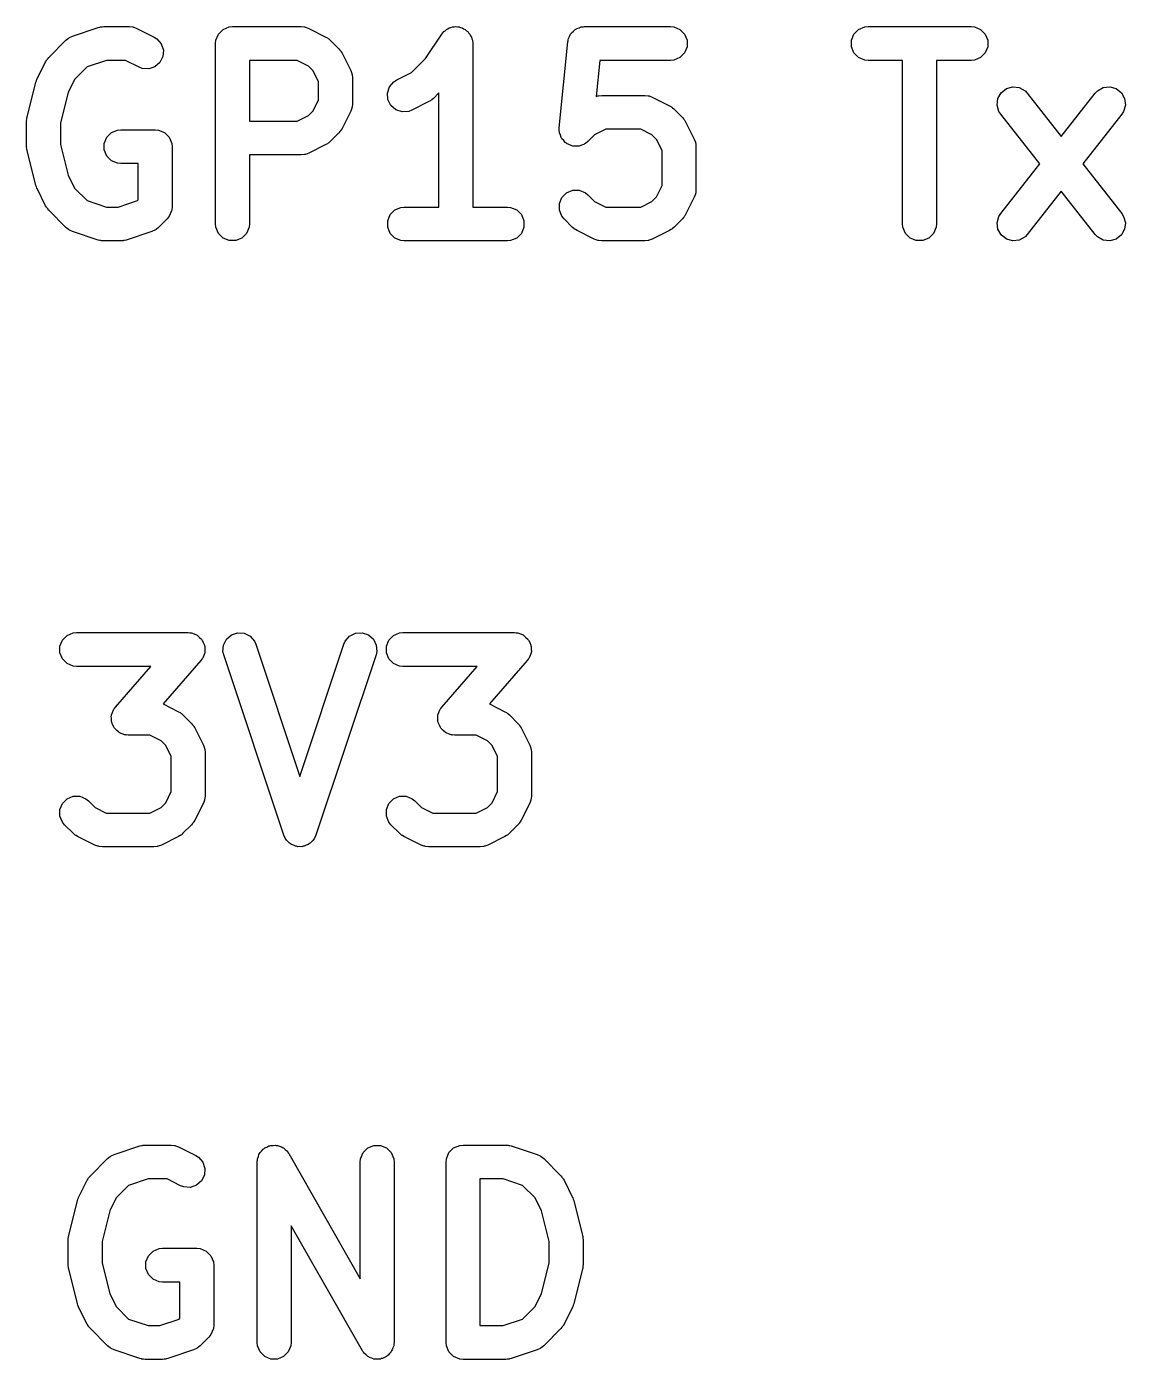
# Model space of a CAD drawing. Extents: x 90.4 to 161.7, y -143.1 to -81.8.
# Drawn here: x 99.98 to 104.85, y -125.94 to -120.03 of the extents above; entities that cross this region are included whole.
import ezdxf

# ---------------------------------------------------------------- set-up
doc = ezdxf.new("R2010")
doc.units = 0
doc.layers.add('BLACK', color=7, linetype='CONTINUOUS')

msp = doc.modelspace()

# ---------------------------------------------------------------- linework, layer by layer
at = {"layer": 'BLACK', "linetype": 'CONTINUOUS'}
for p, q in [((100.168449, -120.077702), (100.181874, -120.071708)), ((100.181874, -120.071708), (100.29616, -120.033613)), ((100.29616, -120.033613), (100.303413, -120.031963)), ((100.303413, -120.031963), (100.305245, -120.031205)), ((100.305245, -120.031205), (100.307899, -120.030943)), ((100.307899, -120.030943), (100.310497, -120.030353)), ((100.310497, -120.030353), (100.312471, -120.030493)), ((100.312471, -120.030493), (100.319877, -120.029764)), ((100.319877, -120.029764), (100.434163, -120.029764)), ((100.434163, -120.029764), (100.448795, -120.031205)), ((100.448795, -120.031205), (100.451284, -120.032236)), ((100.451284, -120.032236), (100.453972, -120.032427)), ((100.453972, -120.032427), (100.467704, -120.037682)), ((100.467704, -120.037682), (100.543894, -120.075777)), ((100.817747, -120.090132), (100.828946, -120.063096)), ((100.828946, -120.063096), (100.849638, -120.042404)), ((100.849638, -120.042404), (100.876674, -120.031205)), ((100.876674, -120.031205), (100.891306, -120.029764)), ((100.891306, -120.029764), (101.196068, -120.029764)), ((101.196068, -120.029764), (101.2107, -120.031205)), ((101.2107, -120.031205), (101.213189, -120.032236)), ((101.213189, -120.032236), (101.215877, -120.032427)), ((101.215877, -120.032427), (101.229609, -120.037682)), ((101.229609, -120.037682), (101.305799, -120.075777)), ((101.747305, -120.171269), (101.819378, -120.063161)), ((101.819378, -120.063161), (101.819412, -120.063118)), ((101.819412, -120.063118), (101.819422, -120.063096)), ((101.819422, -120.063096), (101.819473, -120.063044)), ((101.819473, -120.063044), (101.828694, -120.051786)), ((101.828694, -120.051786), (101.834863, -120.047654)), ((101.834863, -120.047654), (101.840114, -120.042404)), ((101.840114, -120.042404), (101.846903, -120.039591)), ((101.846903, -120.039591), (101.853009, -120.035503)), ((101.853009, -120.035503), (101.860289, -120.034046)), ((101.860289, -120.034046), (101.86715, -120.031205)), ((101.86715, -120.031205), (101.874499, -120.031205)), ((101.874499, -120.031205), (101.881704, -120.029764)), ((101.881704, -120.029764), (101.888988, -120.031205)), ((101.888988, -120.031205), (101.896414, -120.031205)), ((101.896414, -120.031205), (101.903202, -120.034016)), ((101.903202, -120.034016), (101.910411, -120.035443)), ((101.910411, -120.035443), (101.916589, -120.039562)), ((101.916589, -120.039562), (101.92345, -120.042404)), ((101.92345, -120.042404), (101.928645, -120.047599)), ((101.928645, -120.047599), (101.93476, -120.051676)), ((101.93476, -120.051676), (101.938891, -120.057845)), ((101.938891, -120.057845), (101.944142, -120.063096)), ((101.944142, -120.063096), (101.946954, -120.069885)), ((101.946954, -120.069885), (101.951043, -120.075991)), ((102.381473, -120.082885), (102.386655, -120.073225)), ((102.386655, -120.073225), (102.390851, -120.063096)), ((102.390851, -120.063096), (102.393522, -120.060424)), ((102.393522, -120.060424), (102.395307, -120.057098)), ((102.395307, -120.057098), (102.403789, -120.050157)), ((102.403789, -120.050157), (102.411543, -120.042404)), ((102.411543, -120.042404), (102.415031, -120.040958)), ((102.415031, -120.040958), (102.417955, -120.038567)), ((102.417955, -120.038567), (102.428452, -120.035399)), ((102.428452, -120.035399), (102.438579, -120.031205)), ((102.438579, -120.031205), (102.444184, -120.030652)), ((102.444184, -120.030652), (102.445971, -120.030114)), ((102.445971, -120.030114), (102.447799, -120.030296)), ((102.447799, -120.030296), (102.453211, -120.029764)), ((102.453211, -120.029764), (102.834163, -120.029764)), ((102.834163, -120.029764), (102.848795, -120.031205)), ((102.848795, -120.031205), (102.875831, -120.042404)), ((102.875831, -120.042404), (102.896523, -120.063096)), ((102.896523, -120.063096), (102.907722, -120.090132)), ((103.636795, -120.090132), (103.647994, -120.063096)), ((103.647994, -120.063096), (103.668686, -120.042404)), ((103.668686, -120.042404), (103.695722, -120.031205)), ((103.695722, -120.031205), (103.710354, -120.029764)), ((103.710354, -120.029764), (104.167497, -120.029764)), ((104.167497, -120.029764), (104.182129, -120.031205)), ((104.182129, -120.031205), (104.209165, -120.042404)), ((104.209165, -120.042404), (104.229857, -120.063096)), ((104.229857, -120.063096), (104.241056, -120.090132)), ((100.076368, -120.166016), (100.152558, -120.089826)), ((100.152558, -120.089826), (100.163923, -120.080498)), ((100.163923, -120.080498), (100.166415, -120.079465)), ((100.166415, -120.079465), (100.168449, -120.077702)), ((100.543894, -120.075777), (100.556337, -120.083609)), ((100.556337, -120.083609), (100.57551, -120.105717)), ((100.57551, -120.105717), (100.584764, -120.133478)), ((100.584764, -120.133478), (100.58269, -120.162668)), ((100.816306, -120.104764), (100.817747, -120.090132)), ((100.816306, -120.904764), (100.816306, -120.104764)), ((101.305799, -120.075777), (101.312098, -120.079741)), ((101.312098, -120.079741), (101.313926, -120.080499)), ((101.313926, -120.080499), (101.315982, -120.082187)), ((101.315982, -120.082187), (101.318242, -120.083609)), ((101.318242, -120.083609), (101.319541, -120.085107)), ((101.319541, -120.085107), (101.325291, -120.089826)), ((101.325291, -120.089826), (101.363386, -120.127921)), ((101.363386, -120.127921), (101.368106, -120.133673)), ((101.368106, -120.133673), (101.369602, -120.13497)), ((101.951043, -120.075991), (101.952499, -120.083271)), ((101.952499, -120.083271), (101.955341, -120.090132)), ((101.955341, -120.090132), (101.956766, -120.10461)), ((101.956766, -120.10461), (101.956782, -120.104686)), ((101.956782, -120.104686), (101.956776, -120.104711)), ((101.956776, -120.104711), (101.956782, -120.104764)), ((101.956782, -120.104764), (101.956782, -120.829764)), ((102.340487, -120.478253), (102.378583, -120.097301)), ((102.378583, -120.097301), (102.379652, -120.091968)), ((102.379652, -120.090132), (102.380365, -120.088409)), ((102.379652, -120.091968), (102.379652, -120.090132)), ((102.380365, -120.088409), (102.381473, -120.082885)), ((102.907722, -120.119396), (102.896523, -120.146432)), ((102.907722, -120.090132), (102.907722, -120.119396)), ((103.636795, -120.119396), (103.636795, -120.090132)), ((103.647994, -120.146432), (103.636795, -120.119396)), ((104.241056, -120.119396), (104.229857, -120.146432)), ((104.241056, -120.090132), (104.241056, -120.119396)), ((100.024224, -120.261699), (100.062319, -120.185508)), ((100.062319, -120.185508), (100.066283, -120.179208)), ((100.066283, -120.179208), (100.067041, -120.177381)), ((100.067041, -120.177381), (100.068729, -120.175324)), ((100.068729, -120.175324), (100.070151, -120.173065)), ((100.070151, -120.173065), (100.071649, -120.171765)), ((100.071649, -120.171765), (100.076368, -120.166016)), ((100.332047, -120.179764), (100.246104, -120.208411)), ((100.416458, -120.179764), (100.332047, -120.179764)), ((100.476812, -120.209941), (100.416458, -120.179764)), ((100.569603, -120.188843), (100.547495, -120.208016)), ((100.58269, -120.162668), (100.569603, -120.188843)), ((101.178363, -120.179764), (100.966306, -120.179764)), ((100.966306, -120.179764), (100.966306, -120.448811)), ((101.227831, -120.204498), (101.178363, -120.179764)), ((101.369602, -120.13497), (101.371021, -120.137224)), ((101.371021, -120.137224), (101.372713, -120.139286)), ((101.372713, -120.139286), (101.373471, -120.141116)), ((101.373471, -120.141116), (101.377435, -120.147413)), ((101.377435, -120.147413), (101.415531, -120.223603)), ((101.684973, -120.2336), (101.747305, -120.171269)), ((102.521085, -120.179764), (102.505173, -120.338879)), ((102.834163, -120.179764), (102.521085, -120.179764)), ((102.848795, -120.178323), (102.834163, -120.179764)), ((102.875831, -120.167124), (102.848795, -120.178323)), ((102.896523, -120.146432), (102.875831, -120.167124)), ((103.668686, -120.167124), (103.647994, -120.146432)), ((103.695722, -120.178323), (103.668686, -120.167124)), ((103.710354, -120.179764), (103.695722, -120.178323)), ((103.863925, -120.179764), (103.710354, -120.179764)), ((103.863925, -120.904764), (103.863925, -120.179764)), ((104.167497, -120.179764), (104.013925, -120.179764)), ((104.013925, -120.179764), (104.013925, -120.904764)), ((104.182129, -120.178323), (104.167497, -120.179764)), ((104.209165, -120.167124), (104.182129, -120.178323)), ((104.229857, -120.146432), (104.209165, -120.167124)), ((100.246104, -120.208411), (100.19104, -120.263475)), ((100.490544, -120.215196), (100.476812, -120.209941)), ((100.519734, -120.21727), (100.490544, -120.215196)), ((100.547495, -120.208016), (100.519734, -120.21727)), ((101.248714, -120.225381), (101.227831, -120.204498)), ((101.273449, -120.27485), (101.248714, -120.225381)), ((101.415531, -120.223603), (101.420786, -120.237335)), ((101.420786, -120.237335), (101.420977, -120.240024)), ((101.420977, -120.240024), (101.422008, -120.242513)), ((101.422008, -120.242513), (101.423449, -120.257145)), ((101.619669, -120.266253), (101.684973, -120.2336)), ((99.980449, -120.42943), (100.018545, -120.277049)), ((100.018545, -120.277049), (100.01893, -120.275969)), ((100.01893, -120.275969), (100.018969, -120.275431)), ((100.018969, -120.275431), (100.021293, -120.269355)), ((100.021293, -120.269355), (100.023492, -120.263204)), ((100.023492, -120.263204), (100.023814, -120.262768)), ((100.023814, -120.262768), (100.024224, -120.261699)), ((100.19104, -120.263475), (100.16207, -120.321415)), ((101.273449, -120.353724), (101.273449, -120.27485)), ((101.423449, -120.257145), (101.423449, -120.37143)), ((101.578799, -120.323954), (101.588053, -120.296193)), ((101.588053, -120.296193), (101.607226, -120.274085)), ((101.607226, -120.274085), (101.619669, -120.266253)), ((104.301021, -120.322629), (104.324032, -120.304549)), ((104.324032, -120.304549), (104.35221, -120.296652)), ((104.35221, -120.296652), (104.381264, -120.300138)), ((104.381264, -120.300138), (104.406774, -120.314478)), ((104.72822, -120.314478), (104.753729, -120.300138)), ((104.753729, -120.300138), (104.782784, -120.296652)), ((104.782784, -120.296652), (104.810962, -120.304549)), ((104.810962, -120.304549), (104.833973, -120.322629)), ((100.16207, -120.321415), (100.12821, -120.456856)), ((101.248714, -120.403193), (101.273449, -120.353724)), ((101.580873, -120.353144), (101.578799, -120.323954)), ((101.59396, -120.379319), (101.580873, -120.353144)), ((101.762942, -120.362322), (101.686751, -120.400417)), ((101.769241, -120.358357), (101.762942, -120.362322)), ((101.771069, -120.3576), (101.769241, -120.358357)), ((101.773125, -120.355911), (101.771069, -120.3576)), ((101.775385, -120.35449), (101.773125, -120.355911)), ((101.776684, -120.352991), (101.775385, -120.35449)), ((101.782434, -120.348273), (101.776684, -120.352991)), ((101.806782, -120.323924), (101.782434, -120.348273)), ((101.806782, -120.829764), (101.806782, -120.323924)), ((102.505173, -120.338879), (102.509592, -120.337189)), ((102.509592, -120.337189), (102.512279, -120.336998)), ((102.512279, -120.336998), (102.514769, -120.335967)), ((102.514769, -120.335967), (102.529401, -120.334526)), ((102.529401, -120.334526), (102.719877, -120.334526)), ((102.719877, -120.334526), (102.734509, -120.335967)), ((102.734509, -120.335967), (102.736998, -120.336998)), ((102.736998, -120.336998), (102.739686, -120.337189)), ((102.739686, -120.337189), (102.753418, -120.342444)), ((102.753418, -120.342444), (102.829609, -120.380539)), ((104.283195, -120.377193), (104.286681, -120.348139)), ((104.286681, -120.348139), (104.301021, -120.322629)), ((104.406774, -120.314478), (104.416947, -120.325093)), ((104.416947, -120.325093), (104.567497, -120.516702)), ((104.567497, -120.516702), (104.718047, -120.325094)), ((104.718047, -120.325094), (104.72822, -120.314478)), ((104.833973, -120.322629), (104.848313, -120.348139)), ((104.848313, -120.348139), (104.851799, -120.377193)), ((99.980073, -120.431968), (99.980449, -120.42943)), ((101.178363, -120.448811), (101.227831, -120.424077)), ((101.227831, -120.424077), (101.248714, -120.403193)), ((101.415531, -120.404972), (101.377435, -120.481162)), ((101.420786, -120.39124), (101.415531, -120.404972)), ((101.420977, -120.38855), (101.420786, -120.39124)), ((101.422008, -120.386062), (101.420977, -120.38855)), ((101.423449, -120.37143), (101.422008, -120.386062)), ((101.616068, -120.398492), (101.59396, -120.379319)), ((101.643829, -120.407746), (101.616068, -120.398492)), ((101.673019, -120.405672), (101.643829, -120.407746)), ((101.686751, -120.400417), (101.673019, -120.405672)), ((102.829609, -120.380539), (102.835908, -120.384503)), ((102.835908, -120.384503), (102.837736, -120.385261)), ((102.837736, -120.385261), (102.839792, -120.386949)), ((102.839792, -120.386949), (102.842052, -120.388371)), ((102.842052, -120.388371), (102.843351, -120.389869)), ((102.843351, -120.389869), (102.849101, -120.394588)), ((102.849101, -120.394588), (102.887196, -120.432683)), ((104.291092, -120.405371), (104.283195, -120.377193)), ((104.298999, -120.417767), (104.291092, -120.405371)), ((104.472115, -120.638097), (104.298999, -120.417767)), ((104.835995, -120.417767), (104.662878, -120.638097)), ((104.843902, -120.405371), (104.835995, -120.417767)), ((104.851799, -120.377193), (104.843902, -120.405371)), ((99.97821, -120.447621), (99.978461, -120.445067)), ((99.97821, -120.561907), (99.97821, -120.447621)), ((99.978299, -120.443975), (99.979108, -120.4385)), ((99.978461, -120.445067), (99.978299, -120.443975)), ((99.979108, -120.4385), (99.979651, -120.432989)), ((99.979651, -120.432989), (99.980073, -120.431968)), ((100.12821, -120.456856), (100.12821, -120.552671)), ((100.3544, -120.499547), (100.381436, -120.488348)), ((100.381436, -120.488348), (100.396068, -120.486907)), ((100.396068, -120.486907), (100.548449, -120.486907)), ((100.548449, -120.486907), (100.563081, -120.488348)), ((100.563081, -120.488348), (100.590117, -120.499547)), ((100.966306, -120.448811), (101.178363, -120.448811)), ((101.373471, -120.487458), (101.372713, -120.489289)), ((101.377435, -120.481162), (101.373471, -120.487458)), ((102.340465, -120.492956), (102.340487, -120.478253)), ((102.547106, -120.484526), (102.497637, -120.50926)), ((102.702172, -120.484526), (102.547106, -120.484526)), ((102.751641, -120.50926), (102.702172, -120.484526)), ((102.887196, -120.432683), (102.891914, -120.438432)), ((102.891914, -120.438432), (102.893413, -120.439732)), ((102.893413, -120.439732), (102.894834, -120.441991)), ((102.894834, -120.441991), (102.896523, -120.444048)), ((102.896523, -120.444048), (102.89728, -120.445875)), ((102.89728, -120.445875), (102.901245, -120.452175)), ((102.901245, -120.452175), (102.93934, -120.528366)), ((100.322509, -120.547275), (100.333708, -120.520239)), ((100.322509, -120.576539), (100.322509, -120.547275)), ((100.333708, -120.520239), (100.3544, -120.499547)), ((100.590117, -120.499547), (100.610809, -120.520239)), ((100.610809, -120.520239), (100.622008, -120.547275)), ((100.622008, -120.547275), (100.623449, -120.561907)), ((101.315982, -120.546387), (101.313926, -120.548076)), ((101.318242, -120.544966), (101.315982, -120.546387)), ((101.319541, -120.543467), (101.318242, -120.544966)), ((101.325291, -120.538749), (101.319541, -120.543467)), ((101.363386, -120.500654), (101.325291, -120.538749)), ((101.368106, -120.494901), (101.363386, -120.500654)), ((101.369602, -120.493605), (101.368106, -120.494901)), ((101.371021, -120.49135), (101.369602, -120.493605)), ((101.372713, -120.489289), (101.371021, -120.49135)), ((102.341556, -120.496571), (102.340465, -120.492956)), ((102.341556, -120.500346), (102.341556, -120.496571)), ((102.345749, -120.510472), (102.341556, -120.500346)), ((102.348918, -120.520972), (102.345749, -120.510472)), ((102.351309, -120.523894), (102.348918, -120.520972)), ((102.352754, -120.527383), (102.351309, -120.523894)), ((102.360508, -120.535137), (102.352754, -120.527383)), ((102.367449, -120.54362), (102.360508, -120.535137)), ((102.370775, -120.545404), (102.367449, -120.54362)), ((102.373447, -120.548076), (102.370775, -120.545404)), ((102.468147, -120.53875), (102.456782, -120.548077)), ((102.497637, -120.50926), (102.468147, -120.53875)), ((102.772523, -120.530142), (102.751641, -120.50926)), ((102.797258, -120.579611), (102.772523, -120.530142)), ((102.93934, -120.528366), (102.944595, -120.542098)), ((102.944595, -120.542098), (102.944785, -120.544785)), ((102.944785, -120.544785), (102.945817, -120.547275)), ((102.945817, -120.547275), (102.947258, -120.561907)), ((99.978461, -120.56446), (99.97821, -120.561907)), ((99.978299, -120.565553), (99.978461, -120.56446)), ((99.979108, -120.571027), (99.978299, -120.565553)), ((99.979651, -120.576539), (99.979108, -120.571027)), ((99.980073, -120.577559), (99.979651, -120.576539)), ((99.980449, -120.580098), (99.980073, -120.577559)), ((100.018545, -120.732479), (99.980449, -120.580098)), ((100.12821, -120.552671), (100.16207, -120.688111)), ((100.333708, -120.603575), (100.322509, -120.576539)), ((100.3544, -120.624267), (100.333708, -120.603575)), ((100.623449, -120.561907), (100.623449, -120.828573)), ((101.196068, -120.598811), (100.966306, -120.598811)), ((100.966306, -120.598811), (100.966306, -120.904764)), ((101.2107, -120.59737), (101.196068, -120.598811)), ((101.213189, -120.596338), (101.2107, -120.59737)), ((101.215877, -120.596148), (101.213189, -120.596338)), ((101.229609, -120.590893), (101.215877, -120.596148)), ((101.305799, -120.552798), (101.229609, -120.590893)), ((101.312098, -120.548833), (101.305799, -120.552798)), ((101.313926, -120.548076), (101.312098, -120.548833)), ((102.383576, -120.552271), (102.373447, -120.548076)), ((102.393236, -120.557454), (102.383576, -120.552271)), ((102.396994, -120.557829), (102.393236, -120.557454)), ((102.400483, -120.559275), (102.396994, -120.557829)), ((102.411445, -120.559275), (102.400483, -120.559275)), ((102.422355, -120.560366), (102.411445, -120.559275)), ((102.425971, -120.559275), (102.422355, -120.560366)), ((102.429745, -120.559275), (102.425971, -120.559275)), ((102.439871, -120.555081), (102.429745, -120.559275)), ((102.450371, -120.551913), (102.439871, -120.555081)), ((102.453293, -120.549521), (102.450371, -120.551913)), ((102.456782, -120.548077), (102.453293, -120.549521)), ((102.797258, -120.734678), (102.797258, -120.579611)), ((102.947258, -120.561907), (102.947258, -120.752383)), ((100.381436, -120.635466), (100.3544, -120.624267)), ((100.396068, -120.636907), (100.381436, -120.635466)), ((100.473449, -120.636907), (100.396068, -120.636907)), ((100.473449, -120.797507), (100.473449, -120.636907)), ((104.298999, -120.858427), (104.472115, -120.638097)), ((104.662878, -120.638097), (104.835995, -120.858427)), ((100.16207, -120.688111), (100.19104, -120.746051)), ((100.01893, -120.733558), (100.018545, -120.732479)), ((100.018969, -120.734097), (100.01893, -120.733558)), ((100.021293, -120.740172), (100.018969, -120.734097)), ((100.023492, -120.746324), (100.021293, -120.740172)), ((100.023814, -120.746759), (100.023492, -120.746324)), ((100.024224, -120.747829), (100.023814, -120.746759)), ((100.062319, -120.824019), (100.024224, -120.747829)), ((100.19104, -120.746051), (100.246105, -120.801117)), ((102.352755, -120.786905), (102.373447, -120.766213)), ((102.373447, -120.766213), (102.400484, -120.755014)), ((102.400484, -120.755014), (102.429746, -120.755014)), ((102.429746, -120.755014), (102.456783, -120.766213)), ((102.456783, -120.766213), (102.468148, -120.77554)), ((102.468148, -120.77554), (102.497638, -120.80503)), ((102.75164, -120.80503), (102.772523, -120.784146)), ((102.772523, -120.784146), (102.797258, -120.734678)), ((102.944595, -120.772192), (102.93934, -120.785924)), ((102.944785, -120.769504), (102.944595, -120.772192)), ((102.945817, -120.767015), (102.944785, -120.769504)), ((102.947258, -120.752383), (102.945817, -120.767015)), ((104.567497, -120.759491), (104.416947, -120.951101)), ((104.718047, -120.9511), (104.567497, -120.759491)), ((100.066282, -120.830315), (100.062319, -120.824019)), ((100.06704, -120.832145), (100.066282, -120.830315)), ((100.068729, -120.834203), (100.06704, -120.832145)), ((100.070151, -120.836462), (100.068729, -120.834203)), ((100.071649, -120.837761), (100.070151, -120.836462)), ((100.076368, -120.843511), (100.071649, -120.837761)), ((100.246105, -120.801117), (100.332047, -120.829764)), ((100.332047, -120.829764), (100.383898, -120.829764)), ((100.383898, -120.829764), (100.469839, -120.801117)), ((100.469839, -120.801117), (100.473449, -120.797507)), ((100.622008, -120.843205), (100.620494, -120.84686)), ((100.623449, -120.828573), (100.622008, -120.843205)), ((101.59085, -120.863096), (101.611542, -120.842404)), ((101.611542, -120.842404), (101.638578, -120.831205)), ((101.638578, -120.831205), (101.65321, -120.829764)), ((101.65321, -120.829764), (101.806782, -120.829764)), ((101.956782, -120.829764), (102.110353, -120.829764)), ((102.110353, -120.829764), (102.124985, -120.831205)), ((102.124985, -120.831205), (102.152021, -120.842404)), ((102.152021, -120.842404), (102.172713, -120.863096)), ((102.341556, -120.813942), (102.352755, -120.786905)), ((102.341556, -120.843204), (102.341556, -120.813942)), ((102.352755, -120.870241), (102.341556, -120.843204)), ((102.497638, -120.80503), (102.547106, -120.829764)), ((102.547106, -120.829764), (102.702172, -120.829764)), ((102.702172, -120.829764), (102.75164, -120.80503)), ((102.93934, -120.785924), (102.901245, -120.862114)), ((100.152558, -120.919702), (100.076368, -120.843511)), ((100.601482, -120.881606), (100.563386, -120.919702)), ((100.61081, -120.870241), (100.601482, -120.881606)), ((100.620494, -120.84686), (100.61081, -120.870241)), ((101.579651, -120.890132), (101.59085, -120.863096)), ((101.579651, -120.919396), (101.579651, -120.890132)), ((102.172713, -120.863096), (102.183912, -120.890132)), ((102.183912, -120.890132), (102.183912, -120.919396)), ((102.362082, -120.881606), (102.352755, -120.870241)), ((102.400178, -120.919702), (102.362082, -120.881606)), ((102.887197, -120.881605), (102.849102, -120.919701)), ((102.891914, -120.875856), (102.887197, -120.881605)), ((102.893413, -120.874557), (102.891914, -120.875856)), ((102.894834, -120.872298), (102.893413, -120.874557)), ((102.896524, -120.87024), (102.894834, -120.872298)), ((102.897281, -120.86841), (102.896524, -120.87024)), ((102.901245, -120.862114), (102.897281, -120.86841)), ((104.283195, -120.899001), (104.291092, -120.870823)), ((104.286681, -120.928055), (104.283195, -120.899001)), ((104.291092, -120.870823), (104.298999, -120.858427)), ((104.835995, -120.858427), (104.843902, -120.870823)), ((104.843902, -120.870823), (104.851799, -120.899001)), ((104.851799, -120.899001), (104.848313, -120.928055)), ((100.163923, -120.929029), (100.152558, -120.919702)), ((100.166413, -120.93006), (100.163923, -120.929029)), ((100.168449, -120.931826), (100.166413, -120.93006)), ((100.181874, -120.93782), (100.168449, -120.931826)), ((100.29616, -120.975915), (100.181874, -120.93782)), ((100.53407, -120.93782), (100.419785, -120.975915)), ((100.547496, -120.931826), (100.53407, -120.93782)), ((100.549532, -120.930059), (100.547496, -120.931826)), ((100.552021, -120.929029), (100.549532, -120.930059)), ((100.563386, -120.919702), (100.552021, -120.929029)), ((100.817747, -120.919396), (100.816306, -120.904764)), ((100.828946, -120.946432), (100.817747, -120.919396)), ((100.849638, -120.967124), (100.828946, -120.946432)), ((100.953666, -120.946432), (100.932974, -120.967124)), ((100.964865, -120.919396), (100.953666, -120.946432)), ((100.966306, -120.904764), (100.964865, -120.919396)), ((101.59085, -120.946432), (101.579651, -120.919396)), ((101.611542, -120.967124), (101.59085, -120.946432)), ((102.172713, -120.946432), (102.152021, -120.967124)), ((102.183912, -120.919396), (102.172713, -120.946432)), ((102.405928, -120.924422), (102.400178, -120.919702)), ((102.407227, -120.925919), (102.405928, -120.924422)), ((102.409481, -120.927338), (102.407227, -120.925919)), ((102.411543, -120.92903), (102.409481, -120.927338)), ((102.413375, -120.929788), (102.411543, -120.92903)), ((102.41967, -120.933751), (102.413375, -120.929788)), ((102.49586, -120.971846), (102.41967, -120.933751)), ((102.829609, -120.933751), (102.753418, -120.971846)), ((102.835908, -120.929786), (102.829609, -120.933751)), ((102.837736, -120.929029), (102.835908, -120.929786)), ((102.839792, -120.927341), (102.837736, -120.929029)), ((102.842052, -120.925919), (102.839792, -120.927341)), ((102.843352, -120.924419), (102.842052, -120.925919)), ((102.849102, -120.919701), (102.843352, -120.924419)), ((103.865366, -120.919396), (103.863925, -120.904764)), ((103.876565, -120.946432), (103.865366, -120.919396)), ((103.897257, -120.967124), (103.876565, -120.946432)), ((104.001285, -120.946432), (103.980593, -120.967124)), ((104.012484, -120.919396), (104.001285, -120.946432)), ((104.013925, -120.904764), (104.012484, -120.919396)), ((104.301021, -120.953565), (104.286681, -120.928055)), ((104.324032, -120.971645), (104.301021, -120.953565)), ((104.416947, -120.951101), (104.406774, -120.961716)), ((104.72822, -120.961716), (104.718047, -120.9511)), ((104.833973, -120.953565), (104.810962, -120.971645)), ((104.848313, -120.928055), (104.833973, -120.953565)), ((100.303413, -120.977564), (100.29616, -120.975915)), ((100.305245, -120.978323), (100.303413, -120.977564)), ((100.307899, -120.978584), (100.305245, -120.978323)), ((100.310497, -120.979175), (100.307899, -120.978584)), ((100.312471, -120.979034), (100.310497, -120.979175)), ((100.319877, -120.979764), (100.312471, -120.979034)), ((100.396068, -120.979764), (100.319877, -120.979764)), ((100.403473, -120.979034), (100.396068, -120.979764)), ((100.405448, -120.979175), (100.403473, -120.979034)), ((100.408045, -120.978584), (100.405448, -120.979175)), ((100.4107, -120.978323), (100.408045, -120.978584)), ((100.412531, -120.977564), (100.4107, -120.978323)), ((100.419785, -120.975915), (100.412531, -120.977564)), ((100.876674, -120.978323), (100.849638, -120.967124)), ((100.905938, -120.978323), (100.876674, -120.978323)), ((100.932974, -120.967124), (100.905938, -120.978323)), ((101.638578, -120.978323), (101.611542, -120.967124)), ((101.65321, -120.979764), (101.638578, -120.978323)), ((102.110353, -120.979764), (101.65321, -120.979764)), ((102.124985, -120.978323), (102.110353, -120.979764)), ((102.152021, -120.967124), (102.124985, -120.978323)), ((102.509592, -120.977101), (102.49586, -120.971846)), ((102.512279, -120.977291), (102.509592, -120.977101)), ((102.514769, -120.978323), (102.512279, -120.977291)), ((102.529401, -120.979764), (102.514769, -120.978323)), ((102.719877, -120.979764), (102.529401, -120.979764)), ((102.734509, -120.978323), (102.719877, -120.979764)), ((102.736998, -120.977291), (102.734509, -120.978323)), ((102.739686, -120.977101), (102.736998, -120.977291)), ((102.753418, -120.971846), (102.739686, -120.977101)), ((103.924293, -120.978323), (103.897257, -120.967124)), ((103.953557, -120.978323), (103.924293, -120.978323)), ((103.980593, -120.967124), (103.953557, -120.978323)), ((104.35221, -120.979542), (104.324032, -120.971645)), ((104.381264, -120.976056), (104.35221, -120.979542)), ((104.406774, -120.961716), (104.381264, -120.976056)), ((104.753729, -120.976056), (104.72822, -120.961716)), ((104.782784, -120.979542), (104.753729, -120.976056)), ((104.810962, -120.971645), (104.782784, -120.979542)), ((100.137305, -122.749865), (100.157997, -122.729173)), ((100.157997, -122.729173), (100.185033, -122.717974)), ((100.185033, -122.717974), (100.199665, -122.716533)), ((100.199665, -122.716533), (100.694903, -122.716533)), ((100.694903, -122.716533), (100.702635, -122.717294)), ((100.702635, -122.717294), (100.704609, -122.717163)), ((100.704609, -122.717163), (100.705968, -122.717622)), ((100.705968, -122.717622), (100.709535, -122.717974)), ((100.709535, -122.717974), (100.720786, -122.722634)), ((100.720786, -122.722634), (100.73233, -122.726539)), ((100.73233, -122.726539), (100.734234, -122.728204)), ((100.734234, -122.728204), (100.736571, -122.729173)), ((100.736571, -122.729173), (100.745181, -122.737783)), ((100.864225, -122.74555), (100.886332, -122.726376)), ((100.886332, -122.726376), (100.914095, -122.717122)), ((100.914095, -122.717122), (100.943285, -122.719197)), ((100.943285, -122.719197), (100.969458, -122.732283)), ((100.969458, -122.732283), (100.988632, -122.75439)), ((101.391651, -122.75439), (101.410825, -122.732283)), ((101.410825, -122.732283), (101.436998, -122.719196)), ((101.436998, -122.719196), (101.466188, -122.717122)), ((101.466188, -122.717122), (101.493951, -122.726376)), ((101.493951, -122.726376), (101.516058, -122.745549)), ((101.584924, -122.749865), (101.605616, -122.729173)), ((101.605616, -122.729173), (101.632652, -122.717974)), ((101.632652, -122.717974), (101.647284, -122.716533)), ((101.647284, -122.716533), (102.142522, -122.716533)), ((102.142522, -122.716533), (102.150254, -122.717294)), ((102.150254, -122.717294), (102.152228, -122.717163)), ((102.152228, -122.717163), (102.153587, -122.717622)), ((102.153587, -122.717622), (102.157154, -122.717974)), ((102.157154, -122.717974), (102.168405, -122.722634)), ((102.168405, -122.722634), (102.179949, -122.726539)), ((102.179949, -122.726539), (102.181853, -122.728204)), ((102.181853, -122.728204), (102.18419, -122.729173)), ((102.18419, -122.729173), (102.1928, -122.737783)), ((100.126106, -122.776901), (100.137305, -122.749865)), ((100.126106, -122.806165), (100.126106, -122.776901)), ((100.745181, -122.737783), (100.754354, -122.745809)), ((100.754354, -122.745809), (100.755476, -122.748078)), ((100.755476, -122.748078), (100.757263, -122.749865)), ((100.757263, -122.749865), (100.761921, -122.761112)), ((100.761921, -122.761112), (100.767326, -122.77204)), ((100.767326, -122.77204), (100.767494, -122.774564)), ((100.767494, -122.774564), (100.768462, -122.776901)), ((100.768462, -122.776901), (100.768462, -122.789076)), ((100.768462, -122.789076), (100.769273, -122.801239)), ((100.849064, -122.800913), (100.851139, -122.771723)), ((100.851139, -122.771723), (100.864225, -122.74555)), ((100.988632, -122.75439), (100.994626, -122.767816)), ((100.994626, -122.767816), (101.190141, -123.354362)), ((101.190141, -123.354362), (101.385657, -122.767816)), ((101.385657, -122.767816), (101.391651, -122.75439)), ((101.516058, -122.745549), (101.529145, -122.771723)), ((101.529145, -122.771723), (101.531219, -122.800913)), ((101.573725, -122.776901), (101.584924, -122.749865)), ((101.573725, -122.806165), (101.573725, -122.776901)), ((102.1928, -122.737783), (102.201973, -122.745809)), ((102.201973, -122.745809), (102.203095, -122.748078)), ((102.203095, -122.748078), (102.204882, -122.749865)), ((102.204882, -122.749865), (102.20954, -122.761112)), ((102.20954, -122.761112), (102.214945, -122.77204)), ((102.214945, -122.77204), (102.215113, -122.774564)), ((102.215113, -122.774564), (102.216081, -122.776901)), ((102.216081, -122.776901), (102.216081, -122.789076)), ((102.216081, -122.789076), (102.216892, -122.801239)), ((100.137305, -122.833201), (100.126106, -122.806165)), ((100.157997, -122.853893), (100.137305, -122.833201)), ((100.751347, -122.84092), (100.583386, -123.032874)), ((100.755867, -122.834596), (100.751347, -122.84092)), ((100.757263, -122.833201), (100.755867, -122.834596)), ((100.757811, -122.831877), (100.757263, -122.833201)), ((100.759897, -122.82896), (100.757811, -122.831877)), ((100.763801, -122.817416), (100.759897, -122.82896)), ((100.768462, -122.806165), (100.763801, -122.817416)), ((100.769273, -122.801239), (100.768462, -122.803636)), ((100.768462, -122.803636), (100.768462, -122.806165)), ((100.852324, -122.81525), (100.849064, -122.800913)), ((101.118991, -123.61525), (100.852324, -122.81525)), ((101.527959, -122.81525), (101.261293, -123.61525)), ((101.531219, -122.800913), (101.527959, -122.81525)), ((101.584924, -122.833201), (101.573725, -122.806165)), ((101.605616, -122.853893), (101.584924, -122.833201)), ((102.198966, -122.84092), (102.031005, -123.032874)), ((102.203486, -122.834596), (102.198966, -122.84092)), ((102.204882, -122.833201), (102.203486, -122.834596)), ((102.20543, -122.831877), (102.204882, -122.833201)), ((102.207516, -122.82896), (102.20543, -122.831877)), ((102.21142, -122.817416), (102.207516, -122.82896)), ((102.216081, -122.806165), (102.21142, -122.817416)), ((102.216892, -122.801239), (102.216081, -122.803636)), ((102.216081, -122.803636), (102.216081, -122.806165)), ((100.185033, -122.865092), (100.157997, -122.853893)), ((100.199665, -122.866533), (100.185033, -122.865092)), ((100.529621, -122.866533), (100.199665, -122.866533)), ((100.371794, -123.046907), (100.529621, -122.866533)), ((101.632652, -122.865092), (101.605616, -122.853893)), ((101.647284, -122.866533), (101.632652, -122.865092)), ((101.97724, -122.866533), (101.647284, -122.866533)), ((101.819413, -123.046907), (101.97724, -122.866533)), ((100.353868, -123.086589), (100.354678, -123.084193)), ((100.354678, -123.098742), (100.353868, -123.086589)), ((100.354678, -123.081663), (100.359341, -123.070405)), ((100.354678, -123.084193), (100.354678, -123.081663)), ((100.359341, -123.070405), (100.363243, -123.058868)), ((100.363243, -123.058868), (100.365328, -123.05595)), ((100.365328, -123.05595), (100.365877, -123.054627)), ((100.365877, -123.054627), (100.367272, -123.053231)), ((100.367272, -123.053231), (100.371794, -123.046907)), ((100.583386, -123.032874), (100.652254, -123.067308)), ((100.652254, -123.067308), (100.658553, -123.071272)), ((100.658553, -123.071272), (100.660381, -123.07203)), ((100.660381, -123.07203), (100.662437, -123.073718)), ((100.662437, -123.073718), (100.664697, -123.07514)), ((100.664697, -123.07514), (100.665996, -123.076638)), ((100.665996, -123.076638), (100.671746, -123.081357)), ((100.671746, -123.081357), (100.709841, -123.119452)), ((101.801487, -123.086589), (101.802297, -123.084193)), ((101.802297, -123.098742), (101.801487, -123.086589)), ((101.802297, -123.081663), (101.80696, -123.070405)), ((101.802297, -123.084193), (101.802297, -123.081663)), ((101.80696, -123.070405), (101.810862, -123.058868)), ((101.810862, -123.058868), (101.812947, -123.05595)), ((101.812947, -123.05595), (101.813496, -123.054627)), ((101.813496, -123.054627), (101.814891, -123.053231)), ((101.814891, -123.053231), (101.819413, -123.046907)), ((102.031005, -123.032874), (102.099873, -123.067308)), ((102.099873, -123.067308), (102.106172, -123.071272)), ((102.106172, -123.071272), (102.108, -123.07203)), ((102.108, -123.07203), (102.110056, -123.073718)), ((102.110056, -123.073718), (102.112316, -123.07514)), ((102.112316, -123.07514), (102.113615, -123.076638)), ((102.113615, -123.076638), (102.119365, -123.081357)), ((102.119365, -123.081357), (102.15746, -123.119452)), ((100.354678, -123.110927), (100.354678, -123.098742)), ((100.355645, -123.113263), (100.354678, -123.110927)), ((100.355814, -123.115787), (100.355645, -123.113263)), ((100.361216, -123.126712), (100.355814, -123.115787)), ((100.365877, -123.137963), (100.361216, -123.126712)), ((100.367663, -123.139749), (100.365877, -123.137963)), ((100.368786, -123.142019), (100.367663, -123.139749)), ((100.377958, -123.150044), (100.368786, -123.142019)), ((100.709841, -123.119452), (100.714559, -123.125201)), ((100.714559, -123.125201), (100.716058, -123.126501)), ((100.716058, -123.126501), (100.717479, -123.12876)), ((100.717479, -123.12876), (100.719168, -123.130817)), ((100.719168, -123.130817), (100.719925, -123.132644)), ((100.719925, -123.132644), (100.72389, -123.138944)), ((100.72389, -123.138944), (100.761985, -123.215135)), ((101.802297, -123.110927), (101.802297, -123.098742)), ((101.803264, -123.113263), (101.802297, -123.110927)), ((101.803433, -123.115787), (101.803264, -123.113263)), ((101.808835, -123.126712), (101.803433, -123.115787)), ((101.813496, -123.137963), (101.808835, -123.126712)), ((101.815282, -123.139749), (101.813496, -123.137963)), ((101.816405, -123.142019), (101.815282, -123.139749)), ((101.825577, -123.150044), (101.816405, -123.142019)), ((102.15746, -123.119452), (102.162178, -123.125201)), ((102.162178, -123.125201), (102.163677, -123.126501)), ((102.163677, -123.126501), (102.165098, -123.12876)), ((102.165098, -123.12876), (102.166787, -123.130817)), ((102.166787, -123.130817), (102.167544, -123.132644)), ((102.167544, -123.132644), (102.171509, -123.138944)), ((102.171509, -123.138944), (102.209604, -123.215135)), ((100.386569, -123.158655), (100.377958, -123.150044)), ((100.388905, -123.159623), (100.386569, -123.158655)), ((100.39081, -123.161289), (100.388905, -123.159623)), ((100.402347, -123.16519), (100.39081, -123.161289)), ((100.413605, -123.169854), (100.402347, -123.16519)), ((100.417175, -123.170205), (100.413605, -123.169854)), ((100.418531, -123.170664), (100.417175, -123.170205)), ((100.420498, -123.170532), (100.418531, -123.170664)), ((100.428237, -123.171295), (100.420498, -123.170532)), ((100.524817, -123.171295), (100.428237, -123.171295)), ((100.574286, -123.196029), (100.524817, -123.171295)), ((100.595168, -123.216911), (100.574286, -123.196029)), ((101.834188, -123.158655), (101.825577, -123.150044)), ((101.836524, -123.159623), (101.834188, -123.158655)), ((101.838429, -123.161289), (101.836524, -123.159623)), ((101.849966, -123.16519), (101.838429, -123.161289)), ((101.861224, -123.169854), (101.849966, -123.16519)), ((101.864794, -123.170205), (101.861224, -123.169854)), ((101.86615, -123.170664), (101.864794, -123.170205)), ((101.868117, -123.170532), (101.86615, -123.170664)), ((101.875856, -123.171295), (101.868117, -123.170532)), ((101.972436, -123.171295), (101.875856, -123.171295)), ((102.021905, -123.196029), (101.972436, -123.171295)), ((102.042787, -123.216911), (102.021905, -123.196029)), ((100.619903, -123.26638), (100.595168, -123.216911)), ((100.761985, -123.215135), (100.76724, -123.228867)), ((100.76724, -123.228867), (100.76743, -123.231554)), ((100.76743, -123.231554), (100.768462, -123.234044)), ((100.768462, -123.234044), (100.769903, -123.248676)), ((100.769903, -123.248676), (100.769903, -123.439152)), ((102.067522, -123.26638), (102.042787, -123.216911)), ((102.209604, -123.215135), (102.214859, -123.228867)), ((102.214859, -123.228867), (102.215049, -123.231554)), ((102.215049, -123.231554), (102.216081, -123.234044)), ((102.216081, -123.234044), (102.217522, -123.248676)), ((102.217522, -123.248676), (102.217522, -123.439152)), ((100.619903, -123.421447), (100.619903, -123.26638)), ((102.067522, -123.421447), (102.067522, -123.26638)), ((100.157998, -123.452981), (100.185035, -123.441783)), ((100.185035, -123.441783), (100.214297, -123.441783)), ((100.214297, -123.441783), (100.241333, -123.452982)), ((100.595168, -123.470915), (100.619903, -123.421447)), ((100.769903, -123.439152), (100.768462, -123.453784)), ((101.605617, -123.452981), (101.632654, -123.441783)), ((101.632654, -123.441783), (101.661916, -123.441783)), ((101.661916, -123.441783), (101.688952, -123.452982)), ((102.042787, -123.470915), (102.067522, -123.421447)), ((102.217522, -123.439152), (102.216081, -123.453784)), ((100.126106, -123.50071), (100.137305, -123.473674)), ((100.126106, -123.529972), (100.126106, -123.50071)), ((100.137305, -123.473674), (100.157998, -123.452981)), ((100.241333, -123.452982), (100.252699, -123.46231)), ((100.252699, -123.46231), (100.282187, -123.491799)), ((100.282187, -123.491799), (100.331656, -123.516533)), ((100.524817, -123.516533), (100.574285, -123.491799)), ((100.574285, -123.491799), (100.595168, -123.470915)), ((100.761985, -123.472693), (100.72389, -123.548883)), ((100.76724, -123.458961), (100.761985, -123.472693)), ((100.76743, -123.456273), (100.76724, -123.458961)), ((100.768462, -123.453784), (100.76743, -123.456273)), ((101.573725, -123.50071), (101.584924, -123.473674)), ((101.573725, -123.529972), (101.573725, -123.50071)), ((101.584924, -123.473674), (101.605617, -123.452981)), ((101.688952, -123.452982), (101.700318, -123.46231)), ((101.700318, -123.46231), (101.729806, -123.491799)), ((101.729806, -123.491799), (101.779275, -123.516533)), ((101.972436, -123.516533), (102.021904, -123.491799)), ((102.021904, -123.491799), (102.042787, -123.470915)), ((102.209604, -123.472693), (102.171509, -123.548883)), ((102.214859, -123.458961), (102.209604, -123.472693)), ((102.215049, -123.456273), (102.214859, -123.458961)), ((102.216081, -123.453784), (102.215049, -123.456273)), ((100.137304, -123.557009), (100.126106, -123.529972)), ((100.146631, -123.568374), (100.137304, -123.557009)), ((100.331656, -123.516533), (100.524817, -123.516533)), ((100.716058, -123.561326), (100.714559, -123.562625)), ((100.717479, -123.559067), (100.716058, -123.561326)), ((100.719169, -123.557009), (100.717479, -123.559067)), ((100.719926, -123.555179), (100.719169, -123.557009)), ((100.72389, -123.548883), (100.719926, -123.555179)), ((101.584923, -123.557009), (101.573725, -123.529972)), ((101.59425, -123.568374), (101.584923, -123.557009)), ((101.779275, -123.516533), (101.972436, -123.516533)), ((102.163677, -123.561326), (102.162178, -123.562625)), ((102.165098, -123.559067), (102.163677, -123.561326)), ((102.166788, -123.557009), (102.165098, -123.559067)), ((102.167545, -123.555179), (102.166788, -123.557009)), ((102.171509, -123.548883), (102.167545, -123.555179)), ((100.184726, -123.60647), (100.146631, -123.568374)), ((100.190477, -123.61119), (100.184726, -123.60647)), ((100.191776, -123.612688), (100.190477, -123.61119)), ((100.194031, -123.614107), (100.191776, -123.612688)), ((100.196091, -123.615798), (100.194031, -123.614107)), ((100.197921, -123.616556), (100.196091, -123.615798)), ((100.204219, -123.62052), (100.197921, -123.616556)), ((100.28041, -123.658615), (100.204219, -123.62052)), ((100.652254, -123.62052), (100.576063, -123.658615)), ((100.658553, -123.616555), (100.652254, -123.62052)), ((100.660381, -123.615798), (100.658553, -123.616555)), ((100.662437, -123.61411), (100.660381, -123.615798)), ((100.664697, -123.612688), (100.662437, -123.61411)), ((100.665997, -123.611188), (100.664697, -123.612688)), ((100.671747, -123.60647), (100.665997, -123.611188)), ((100.709842, -123.568374), (100.671747, -123.60647)), ((100.714559, -123.562625), (100.709842, -123.568374)), ((101.124985, -123.628675), (101.118991, -123.61525)), ((101.261293, -123.61525), (101.255299, -123.628675)), ((101.632345, -123.60647), (101.59425, -123.568374)), ((101.638096, -123.61119), (101.632345, -123.60647)), ((101.639395, -123.612688), (101.638096, -123.61119)), ((101.64165, -123.614107), (101.639395, -123.612688)), ((101.64371, -123.615798), (101.64165, -123.614107)), ((101.64554, -123.616556), (101.64371, -123.615798)), ((101.651838, -123.62052), (101.64554, -123.616556)), ((101.728029, -123.658615), (101.651838, -123.62052)), ((102.099873, -123.62052), (102.023682, -123.658615)), ((102.106172, -123.616555), (102.099873, -123.62052)), ((102.108, -123.615798), (102.106172, -123.616555)), ((102.110056, -123.61411), (102.108, -123.615798)), ((102.112316, -123.612688), (102.110056, -123.61411)), ((102.113616, -123.611188), (102.112316, -123.612688)), ((102.119366, -123.60647), (102.113616, -123.611188)), ((102.157461, -123.568374), (102.119366, -123.60647)), ((102.162178, -123.562625), (102.157461, -123.568374)), ((100.294142, -123.66387), (100.28041, -123.658615)), ((100.296829, -123.66406), (100.294142, -123.66387)), ((100.299319, -123.665092), (100.296829, -123.66406)), ((100.313951, -123.666533), (100.299319, -123.665092)), ((100.542522, -123.666533), (100.313951, -123.666533)), ((100.557154, -123.665092), (100.542522, -123.666533)), ((100.559643, -123.66406), (100.557154, -123.665092)), ((100.562331, -123.66387), (100.559643, -123.66406)), ((100.576063, -123.658615), (100.562331, -123.66387)), ((101.128495, -123.632722), (101.124985, -123.628675)), ((101.130892, -123.637516), (101.128495, -123.632722)), ((101.137996, -123.643678), (101.130892, -123.637516)), ((101.144159, -123.650783), (101.137996, -123.643678)), ((101.148952, -123.653179), (101.144159, -123.650783)), ((101.153, -123.65669), (101.148952, -123.653179)), ((101.161921, -123.659663), (101.153, -123.65669)), ((101.170332, -123.663869), (101.161921, -123.659663)), ((101.175676, -123.664248), (101.170332, -123.663869)), ((101.180762, -123.665944), (101.175676, -123.664248)), ((101.190142, -123.665277), (101.180762, -123.665944)), ((101.199522, -123.665944), (101.190142, -123.665277)), ((101.204607, -123.664248), (101.199522, -123.665944)), ((101.209952, -123.663869), (101.204607, -123.664248)), ((101.218361, -123.659664), (101.209952, -123.663869)), ((101.227285, -123.65669), (101.218361, -123.659664)), ((101.231333, -123.653178), (101.227285, -123.65669)), ((101.236125, -123.650783), (101.231333, -123.653178)), ((101.242286, -123.643679), (101.236125, -123.650783)), ((101.249392, -123.637516), (101.242286, -123.643679)), ((101.251788, -123.632722), (101.249392, -123.637516)), ((101.255299, -123.628675), (101.251788, -123.632722)), ((101.741761, -123.66387), (101.728029, -123.658615)), ((101.744448, -123.66406), (101.741761, -123.66387)), ((101.746938, -123.665092), (101.744448, -123.66406)), ((101.76157, -123.666533), (101.746938, -123.665092)), ((101.990141, -123.666533), (101.76157, -123.666533)), ((102.004773, -123.665092), (101.990141, -123.666533)), ((102.007262, -123.66406), (102.004773, -123.665092)), ((102.00995, -123.66387), (102.007262, -123.66406)), ((102.023682, -123.658615), (102.00995, -123.66387)), ((100.348473, -125.039704), (100.350965, -125.038671)), ((100.350965, -125.038671), (100.352999, -125.036908)), ((100.352999, -125.036908), (100.366424, -125.030914)), ((100.366424, -125.030914), (100.48071, -124.992819)), ((100.48071, -124.992819), (100.487963, -124.991169)), ((100.487963, -124.991169), (100.489795, -124.990411)), ((100.489795, -124.990411), (100.492449, -124.990149)), ((100.492449, -124.990149), (100.495047, -124.989559)), ((100.495047, -124.989559), (100.497021, -124.989699)), ((100.497021, -124.989699), (100.504427, -124.98897)), ((100.504427, -124.98897), (100.618713, -124.98897)), ((100.618713, -124.98897), (100.633345, -124.990411)), ((100.633345, -124.990411), (100.635834, -124.991442)), ((100.635834, -124.991442), (100.638522, -124.991633)), ((100.638522, -124.991633), (100.652254, -124.996888)), ((100.652254, -124.996888), (100.728444, -125.034983)), ((100.728444, -125.034983), (100.740887, -125.042815)), ((101.006114, -125.040122), (101.008739, -125.030499)), ((101.008739, -125.030499), (101.011666, -125.026718)), ((101.011666, -125.026718), (101.013496, -125.022302)), ((101.013496, -125.022302), (101.020546, -125.015251)), ((101.020546, -125.015251), (101.026656, -125.007362)), ((101.026656, -125.007362), (101.030809, -125.004988)), ((101.030809, -125.004988), (101.034188, -125.00161)), ((101.034188, -125.00161), (101.0434, -124.997793)), ((101.0434, -124.997793), (101.052065, -124.992843)), ((101.052065, -124.992843), (101.056808, -124.99224)), ((101.056808, -124.99224), (101.061224, -124.990411)), ((101.061224, -124.990411), (101.071198, -124.990411)), ((101.071198, -124.990411), (101.081095, -124.989153)), ((101.081095, -124.989153), (101.085707, -124.990411)), ((101.085707, -124.990411), (101.090488, -124.990411)), ((101.090488, -124.990411), (101.099703, -124.994228)), ((101.099703, -124.994228), (101.109327, -124.996853)), ((101.109327, -124.996853), (101.113107, -124.99978)), ((101.113107, -124.99978), (101.117524, -125.00161)), ((101.117524, -125.00161), (101.124574, -125.00866)), ((101.124574, -125.00866), (101.132464, -125.01477)), ((101.132464, -125.01477), (101.136816, -125.020902)), ((101.136816, -125.020902), (101.138216, -125.022302)), ((101.138216, -125.022302), (101.138785, -125.023676)), ((101.138785, -125.023676), (101.140974, -125.02676)), ((101.140974, -125.02676), (101.457999, -125.581553)), ((101.45944, -125.049338), (101.470639, -125.022302)), ((101.470639, -125.022302), (101.491331, -125.00161)), ((101.491331, -125.00161), (101.518367, -124.990411)), ((101.518367, -124.990411), (101.547631, -124.990411)), ((101.547631, -124.990411), (101.574667, -125.00161)), ((101.574667, -125.00161), (101.595359, -125.022302)), ((101.595359, -125.022302), (101.606558, -125.049338)), ((101.840392, -125.049338), (101.851591, -125.022302)), ((101.851591, -125.022302), (101.872283, -125.00161)), ((101.872283, -125.00161), (101.899319, -124.990411)), ((101.899319, -124.990411), (101.913951, -124.98897)), ((101.913951, -124.98897), (102.104427, -124.98897)), ((102.104427, -124.98897), (102.111832, -124.989699)), ((102.111832, -124.989699), (102.113807, -124.989559)), ((102.113807, -124.989559), (102.116404, -124.990149)), ((102.116404, -124.990149), (102.119059, -124.990411)), ((102.119059, -124.990411), (102.12089, -124.991169)), ((102.12089, -124.991169), (102.128144, -124.992819)), ((102.128144, -124.992819), (102.24243, -125.030914)), ((102.24243, -125.030914), (102.255855, -125.036908)), ((102.255855, -125.036908), (102.25789, -125.038673)), ((102.25789, -125.038673), (102.260381, -125.039705)), ((100.260918, -125.125222), (100.337108, -125.049032)), ((100.337108, -125.049032), (100.348473, -125.039704)), ((100.740887, -125.042815), (100.76006, -125.064923)), ((100.76006, -125.064923), (100.769314, -125.092684)), ((100.769314, -125.092684), (100.76724, -125.121874)), ((101.000856, -125.06397), (101.001226, -125.060206)), ((101.000856, -125.86397), (101.000856, -125.06397)), ((101.001039, -125.058731), (101.00156, -125.05682)), ((101.001226, -125.060206), (101.001039, -125.058731)), ((101.00156, -125.05682), (101.002297, -125.049338)), ((101.002297, -125.049338), (101.006114, -125.040122)), ((101.457999, -125.06397), (101.45944, -125.049338)), ((101.457999, -125.581553), (101.457999, -125.06397)), ((101.606558, -125.049338), (101.607999, -125.06397)), ((101.607999, -125.06397), (101.607999, -125.86397)), ((101.838951, -125.06397), (101.840392, -125.049338)), ((101.838951, -125.86397), (101.838951, -125.06397)), ((102.260381, -125.039705), (102.271746, -125.049032)), ((102.271746, -125.049032), (102.347936, -125.125222)), ((100.208774, -125.220905), (100.246869, -125.144714)), ((100.246869, -125.144714), (100.250833, -125.138414)), ((100.250833, -125.138414), (100.251591, -125.136587)), ((100.251591, -125.136587), (100.253279, -125.13453)), ((100.253279, -125.13453), (100.254701, -125.132271)), ((100.254701, -125.132271), (100.256199, -125.130971)), ((100.256199, -125.130971), (100.260918, -125.125222)), ((100.516597, -125.13897), (100.430654, -125.167617)), ((100.601008, -125.13897), (100.516597, -125.13897)), ((100.661362, -125.169147), (100.601008, -125.13897)), ((100.754153, -125.148049), (100.732045, -125.167222)), ((100.76724, -125.121874), (100.754153, -125.148049)), ((102.092257, -125.13897), (101.988951, -125.13897)), ((101.988951, -125.13897), (101.988951, -125.78897)), ((102.178199, -125.167617), (102.092257, -125.13897)), ((102.347936, -125.125222), (102.352656, -125.130972)), ((102.352656, -125.130972), (102.354153, -125.132271)), ((102.354153, -125.132271), (102.355572, -125.134525)), ((102.355572, -125.134525), (102.357264, -125.136587)), ((102.357264, -125.136587), (102.358022, -125.138419)), ((102.358022, -125.138419), (102.361985, -125.144714)), ((102.361985, -125.144714), (102.40008, -125.220905)), ((100.430654, -125.167617), (100.37559, -125.222681)), ((100.675094, -125.174402), (100.661362, -125.169147)), ((100.704284, -125.176476), (100.675094, -125.174402)), ((100.732045, -125.167222), (100.704284, -125.176476)), ((102.233263, -125.222681), (102.178199, -125.167617)), ((100.164999, -125.388636), (100.203095, -125.236255)), ((100.203095, -125.236255), (100.20348, -125.235175)), ((100.20348, -125.235175), (100.203519, -125.234637)), ((100.203519, -125.234637), (100.205843, -125.228561)), ((100.205843, -125.228561), (100.208042, -125.22241)), ((100.208042, -125.22241), (100.208364, -125.221974)), ((100.208364, -125.221974), (100.208774, -125.220905)), ((100.37559, -125.222681), (100.34662, -125.280621)), ((102.262233, -125.28062), (102.233263, -125.222681)), ((102.40008, -125.220905), (102.400489, -125.221974)), ((102.400489, -125.221974), (102.400812, -125.22241)), ((102.400812, -125.22241), (102.40301, -125.228561)), ((102.40301, -125.228561), (102.405335, -125.234637)), ((102.405335, -125.234637), (102.405373, -125.235175)), ((102.405373, -125.235175), (102.405759, -125.236255)), ((102.405759, -125.236255), (102.443855, -125.388637)), ((100.34662, -125.280621), (100.31276, -125.416062)), ((102.296094, -125.416062), (102.262233, -125.28062)), ((100.163658, -125.397706), (100.164201, -125.392195)), ((100.164201, -125.392195), (100.164623, -125.391174)), ((100.164623, -125.391174), (100.164999, -125.388636)), ((101.467881, -125.90118), (101.150856, -125.346386)), ((101.150856, -125.346386), (101.150856, -125.86397)), ((102.443855, -125.388637), (102.44423, -125.391173)), ((102.44423, -125.391173), (102.444653, -125.392195)), ((102.444653, -125.392195), (102.445195, -125.397707)), ((100.16276, -125.406827), (100.163011, -125.404273)), ((100.16276, -125.521113), (100.16276, -125.406827)), ((100.162849, -125.403181), (100.163658, -125.397706)), ((100.163011, -125.404273), (100.162849, -125.403181)), ((100.31276, -125.416062), (100.31276, -125.511877)), ((100.53895, -125.458753), (100.565986, -125.447554)), ((100.565986, -125.447554), (100.580618, -125.446113)), ((100.580618, -125.446113), (100.732999, -125.446113)), ((100.732999, -125.446113), (100.747631, -125.447554)), ((100.747631, -125.447554), (100.774667, -125.458753)), ((102.296094, -125.511877), (102.296094, -125.416062)), ((102.445195, -125.397707), (102.446005, -125.403181)), ((102.446005, -125.403181), (102.445842, -125.404273)), ((102.445842, -125.404273), (102.446094, -125.406827)), ((102.446094, -125.406827), (102.446094, -125.521113)), ((100.507059, -125.506481), (100.518258, -125.479445)), ((100.507059, -125.535745), (100.507059, -125.506481)), ((100.518258, -125.479445), (100.53895, -125.458753)), ((100.774667, -125.458753), (100.795359, -125.479445)), ((100.795359, -125.479445), (100.806558, -125.506481)), ((100.806558, -125.506481), (100.807999, -125.521113)), ((100.163011, -125.523666), (100.16276, -125.521113)), ((100.162849, -125.524759), (100.163011, -125.523666)), ((100.163658, -125.530233), (100.162849, -125.524759)), ((100.164201, -125.535745), (100.163658, -125.530233)), ((100.164623, -125.536765), (100.164201, -125.535745)), ((100.164999, -125.539304), (100.164623, -125.536765)), ((100.203095, -125.691685), (100.164999, -125.539304)), ((100.31276, -125.511877), (100.34662, -125.647317)), ((100.518258, -125.562781), (100.507059, -125.535745)), ((100.53895, -125.583473), (100.518258, -125.562781)), ((100.807999, -125.521113), (100.807999, -125.787779)), ((102.262233, -125.647318), (102.296094, -125.511877)), ((102.443855, -125.539303), (102.405759, -125.691685)), ((102.44423, -125.536766), (102.443855, -125.539303)), ((102.444653, -125.535745), (102.44423, -125.536766)), ((102.445195, -125.530232), (102.444653, -125.535745)), ((102.446005, -125.524759), (102.445195, -125.530232)), ((102.446094, -125.521113), (102.445842, -125.523666)), ((102.445842, -125.523666), (102.446005, -125.524759)), ((100.565986, -125.594672), (100.53895, -125.583473)), ((100.580618, -125.596113), (100.565986, -125.594672)), ((100.657999, -125.596113), (100.580618, -125.596113)), ((100.657999, -125.756713), (100.657999, -125.596113)), ((100.34662, -125.647317), (100.37559, -125.705257)), ((102.233263, -125.705257), (102.262233, -125.647318)), ((100.20348, -125.692764), (100.203095, -125.691685)), ((100.203519, -125.693303), (100.20348, -125.692764)), ((100.205843, -125.699378), (100.203519, -125.693303)), ((100.208042, -125.70553), (100.205843, -125.699378)), ((100.208364, -125.705965), (100.208042, -125.70553)), ((100.208774, -125.707035), (100.208364, -125.705965)), ((100.246869, -125.783225), (100.208774, -125.707035)), ((100.37559, -125.705257), (100.430655, -125.760323)), ((102.178198, -125.760323), (102.233263, -125.705257)), ((102.40008, -125.707035), (102.361985, -125.783225)), ((102.400489, -125.705965), (102.40008, -125.707035)), ((102.400812, -125.70553), (102.400489, -125.705965)), ((102.40301, -125.699378), (102.400812, -125.70553)), ((102.405335, -125.693303), (102.40301, -125.699378)), ((102.405373, -125.692764), (102.405335, -125.693303)), ((102.405759, -125.691685), (102.405373, -125.692764)), ((100.250832, -125.789521), (100.246869, -125.783225)), ((100.25159, -125.791351), (100.250832, -125.789521)), ((100.253279, -125.793409), (100.25159, -125.791351)), ((100.254701, -125.795668), (100.253279, -125.793409)), ((100.256199, -125.796967), (100.254701, -125.795668)), ((100.260918, -125.802717), (100.256199, -125.796967)), ((100.337108, -125.878908), (100.260918, -125.802717)), ((100.430655, -125.760323), (100.516597, -125.78897)), ((100.516597, -125.78897), (100.568448, -125.78897)), ((100.568448, -125.78897), (100.654389, -125.760323)), ((100.654389, -125.760323), (100.657999, -125.756713)), ((100.806431, -125.802717), (100.79536, -125.829447)), ((100.806558, -125.802411), (100.806431, -125.802717)), ((100.807999, -125.787779), (100.806558, -125.802411)), ((101.988951, -125.78897), (102.092257, -125.78897)), ((102.092257, -125.78897), (102.178198, -125.760323)), ((102.347937, -125.802716), (102.271746, -125.878908)), ((102.352654, -125.796967), (102.347937, -125.802716)), ((102.354153, -125.795668), (102.352654, -125.796967)), ((102.355574, -125.793409), (102.354153, -125.795668)), ((102.357264, -125.791351), (102.355574, -125.793409)), ((102.358021, -125.789521), (102.357264, -125.791351)), ((102.361985, -125.783225), (102.358021, -125.789521)), ((100.786032, -125.840812), (100.747936, -125.878908)), ((100.79536, -125.829447), (100.786032, -125.840812)), ((101.002297, -125.878602), (101.000856, -125.86397)), ((101.150856, -125.86397), (101.149415, -125.878602)), ((101.607999, -125.86397), (101.607628, -125.867733)), ((101.840392, -125.878602), (101.838951, -125.86397)), ((100.348473, -125.888235), (100.337108, -125.878908)), ((100.350963, -125.889266), (100.348473, -125.888235)), ((100.352999, -125.891032), (100.350963, -125.889266)), ((100.366424, -125.897026), (100.352999, -125.891032)), ((100.48071, -125.935121), (100.366424, -125.897026)), ((100.71862, -125.897026), (100.604335, -125.935121)), ((100.732046, -125.891032), (100.71862, -125.897026)), ((100.734082, -125.889265), (100.732046, -125.891032)), ((100.736571, -125.888235), (100.734082, -125.889265)), ((100.747936, -125.878908), (100.736571, -125.888235)), ((101.013496, -125.905638), (101.002297, -125.878602)), ((101.034188, -125.92633), (101.013496, -125.905638)), ((101.138216, -125.905638), (101.117524, -125.92633)), ((101.149415, -125.878602), (101.138216, -125.905638)), ((101.470069, -125.904263), (101.467881, -125.90118)), ((101.470639, -125.905638), (101.470069, -125.904263)), ((101.472038, -125.907037), (101.470639, -125.905638)), ((101.476391, -125.91317), (101.472038, -125.907037)), ((101.484279, -125.919278), (101.476391, -125.91317)), ((101.491331, -125.92633), (101.484279, -125.919278)), ((101.578045, -125.922951), (101.574667, -125.92633)), ((101.582199, -125.920578), (101.578045, -125.922951)), ((101.588308, -125.912688), (101.582199, -125.920578)), ((101.595359, -125.905638), (101.588308, -125.912688)), ((101.597188, -125.901221), (101.595359, -125.905638)), ((101.600116, -125.897441), (101.597188, -125.901221)), ((101.60274, -125.887817), (101.600116, -125.897441)), ((101.606558, -125.878602), (101.60274, -125.887817)), ((101.607294, -125.871119), (101.606558, -125.878602)), ((101.607816, -125.869209), (101.607294, -125.871119)), ((101.607628, -125.867733), (101.607816, -125.869209)), ((101.851591, -125.905638), (101.840392, -125.878602)), ((101.872283, -125.92633), (101.851591, -125.905638)), ((102.24243, -125.897026), (102.128144, -125.935121)), ((102.255855, -125.891032), (102.24243, -125.897026)), ((102.25789, -125.889266), (102.255855, -125.891032)), ((102.260381, -125.888235), (102.25789, -125.889266)), ((102.271746, -125.878908), (102.260381, -125.888235)), ((100.487963, -125.93677), (100.48071, -125.935121)), ((100.489795, -125.937529), (100.487963, -125.93677)), ((100.492449, -125.93779), (100.489795, -125.937529)), ((100.495047, -125.938381), (100.492449, -125.93779)), ((100.497021, -125.93824), (100.495047, -125.938381)), ((100.504427, -125.93897), (100.497021, -125.93824)), ((100.580618, -125.93897), (100.504427, -125.93897)), ((100.588023, -125.93824), (100.580618, -125.93897)), ((100.589998, -125.938381), (100.588023, -125.93824)), ((100.592595, -125.93779), (100.589998, -125.938381)), ((100.59525, -125.937529), (100.592595, -125.93779)), ((100.597081, -125.93677), (100.59525, -125.937529)), ((100.604335, -125.935121), (100.597081, -125.93677)), ((101.061224, -125.937529), (101.034188, -125.92633)), ((101.090488, -125.937529), (101.061224, -125.937529)), ((101.117524, -125.92633), (101.090488, -125.937529)), ((101.495749, -125.92816), (101.491331, -125.92633)), ((101.499529, -125.931087), (101.495749, -125.92816)), ((101.50915, -125.933711), (101.499529, -125.931087)), ((101.518367, -125.937529), (101.50915, -125.933711)), ((101.523148, -125.937529), (101.518367, -125.937529)), ((101.52776, -125.938787), (101.523148, -125.937529)), ((101.537657, -125.937529), (101.52776, -125.938787)), ((101.547631, -125.937529), (101.537657, -125.937529)), ((101.552046, -125.935699), (101.547631, -125.937529)), ((101.55679, -125.935097), (101.552046, -125.935699)), ((101.565454, -125.930146), (101.55679, -125.935097)), ((101.574667, -125.92633), (101.565454, -125.930146)), ((101.899319, -125.937529), (101.872283, -125.92633)), ((101.913951, -125.93897), (101.899319, -125.937529)), ((102.104427, -125.93897), (101.913951, -125.93897)), ((102.111832, -125.93824), (102.104427, -125.93897)), ((102.113807, -125.938381), (102.111832, -125.93824)), ((102.116404, -125.93779), (102.113807, -125.938381)), ((102.119059, -125.937529), (102.116404, -125.93779)), ((102.12089, -125.93677), (102.119059, -125.937529)), ((102.128144, -125.935121), (102.12089, -125.93677))]:
    msp.add_line(p, q, dxfattribs=at)

doc.saveas('drawing.dxf')
